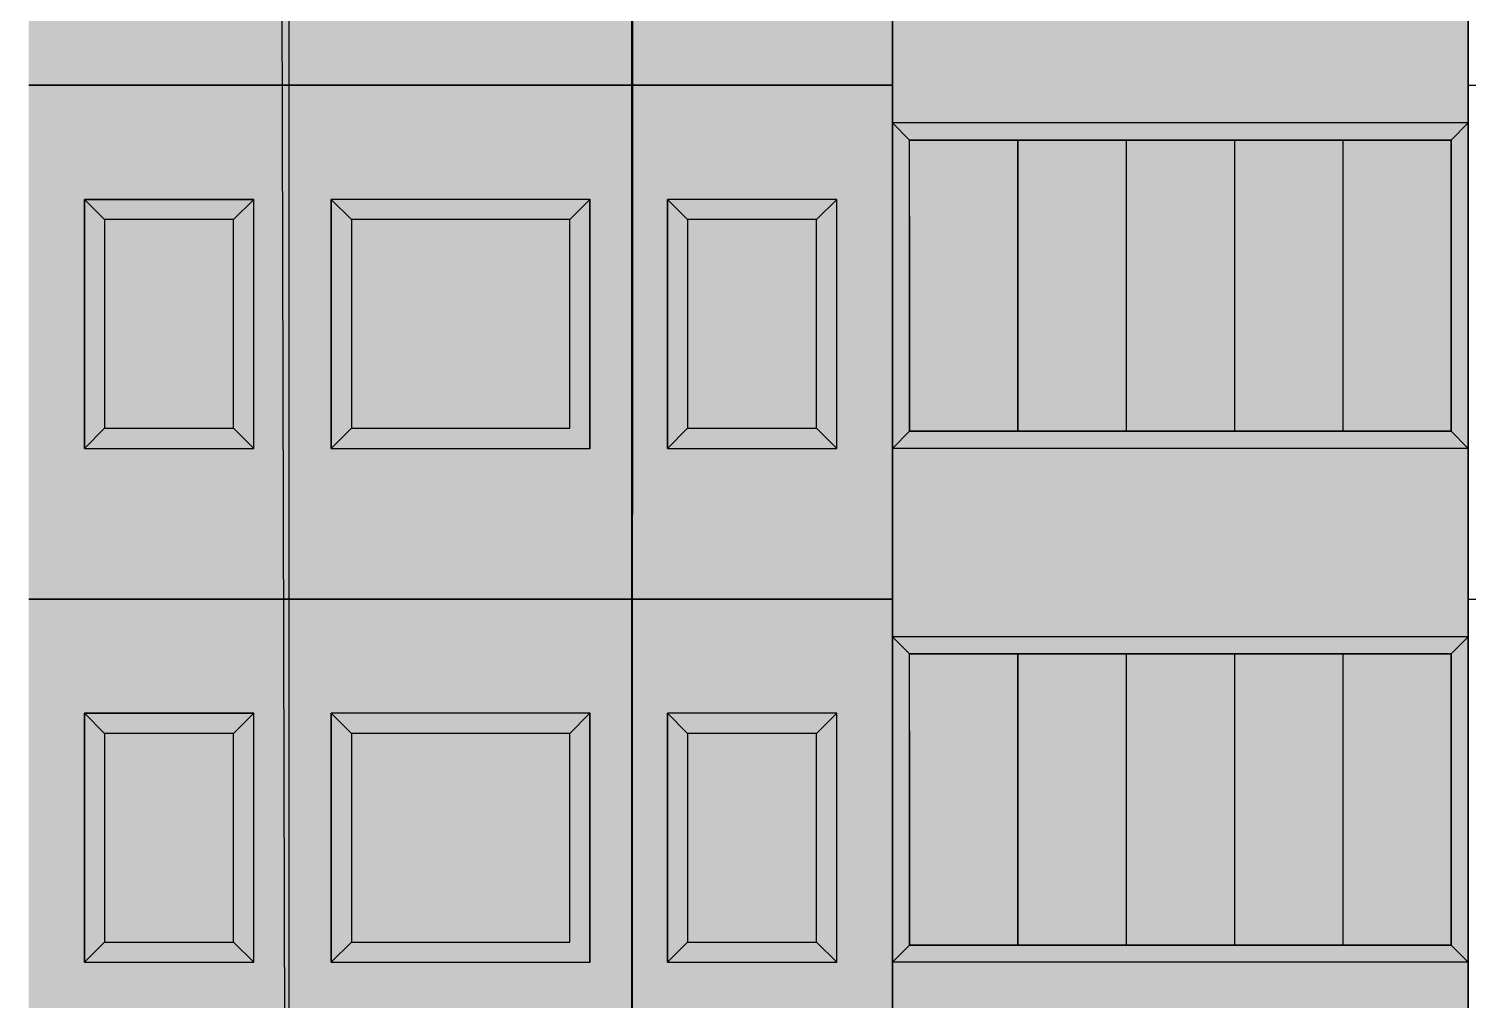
# Model space of a CAD drawing. Header units: millimetres. Extents: x -257254 to 390979, y -202328 to 355504.
# Drawn here: x 39315 to 47715, y 46754 to 52424 of the extents above; entities that cross this region are included whole.
import ezdxf

# ---------------------------------------------------------------- set-up
doc = ezdxf.new("R2010")
doc.units = ezdxf.units.MM
doc.layers.get('0').update_dxf_attribs({"lineweight": 25})
doc.layers.add('заливка', color=7, linetype='Continuous', lineweight=25)
doc.layers.add('разрез', color=40, linetype='Continuous')
doc.layers.add('фасадик', color=7, linetype='Continuous', lineweight=25, true_color=0x51362d)

# ---------------------------------------------------------------- blocks, each defined once
blk = doc.blocks.new('*U210')
for points in [[(0, 0), (988.7, 0), (988.7, 1453.5), (0, 1453.5)], [(118, 118), (870.7, 118), (870.7, 1335.5), (118, 1335.5)]]:
    blk.add_lwpolyline(points, close=True)
blk = doc.blocks.new('*U211')
for points in [[(0, 0), (1510.4, 0), (1510.4, 1453.5), (0, 1453.5)], [(118, 118), (1392.4, 118), (1392.4, 1335.5), (118, 1335.5)]]:
    blk.add_lwpolyline(points, close=True)

msp = doc.modelspace()

# ---------------------------------------------------------------- hatches: boundary and pattern name
h = msp.add_hatch(color=256)
h.dxf.hatch_style = 1
h.set_gradient(color1=(128, 128, 128), color2=(0, 255, 255), name='INVHEMISPHERICAL')
h.paths.add_polyline_path([(45087.01018, 51775.2328), (44455.01018, 51775.2328), (44455.01018, 50075.34196), (45087.01018, 50075.34196)])
h.paths.add_polyline_path([(45719.01018, 51775.2328), (45087.01018, 51775.2328), (45087.01018, 50075.34196), (45719.01018, 50075.34196)])
h.paths.add_polyline_path([(46351.01018, 51775.2328), (45719.01018, 51775.2328), (45719.01018, 50075.34196), (46351.01018, 50075.34196)])
h.paths.add_polyline_path([(46983.01018, 51775.2328), (46351.01018, 51775.2328), (46351.01018, 50075.34196), (46983.01018, 50075.34196)])
h.paths.add_polyline_path([(47615.01018, 51775.2328), (46983.01018, 51775.2328), (46983.01018, 50075.34196), (47615.01018, 50075.34196)])
h = msp.add_hatch(color=256)
h.dxf.hatch_style = 1
h.set_gradient(color1=(128, 128, 128), color2=(0, 255, 255), name='INVHEMISPHERICAL')
h.paths.add_polyline_path([(40510.25195, 51310.85472), (39757.57173, 51310.85472), (39757.57173, 50093.34196), (40510.25195, 50093.34196)])
h.paths.add_polyline_path([(42472.41495, 51310.85473), (41198.01024, 51310.85473), (41198.01024, 50093.34196), (42472.41495, 50093.34196)])
h.paths.add_polyline_path([(43912.34825, 51310.85472), (43159.66803, 51310.85472), (43159.66803, 50093.34196), (43912.34825, 50093.34196)])
h = msp.add_hatch(color=256)
h.dxf.hatch_style = 1
h.set_gradient(color1=(128, 128, 128), color2=(0, 255, 255), name='INVHEMISPHERICAL')
h.paths.add_polyline_path([(40510.25195, 51310.85472), (39757.57173, 51310.85472), (39757.57173, 50093.34196), (40510.25195, 50093.34196)])
h.paths.add_polyline_path([(42472.41495, 51310.85473), (41198.01024, 51310.85473), (41198.01024, 50093.34196), (42472.41495, 50093.34196)])
h.paths.add_polyline_path([(43912.34825, 51310.85472), (43159.66803, 51310.85472), (43159.66803, 50093.34196), (43912.34825, 50093.34196)])
h = msp.add_hatch(color=256)
h.dxf.hatch_style = 1
h.set_gradient(color1=(128, 128, 128), color2=(0, 255, 255), name='INVHEMISPHERICAL')
h.paths.add_polyline_path([(45087.01018, 48775.2328), (44455.01018, 48775.2328), (44455.01018, 47075.34196), (45087.01018, 47075.34196)])
h.paths.add_polyline_path([(45719.01018, 48775.2328), (45087.01018, 48775.2328), (45087.01018, 47075.34196), (45719.01018, 47075.34196)])
h.paths.add_polyline_path([(46351.01018, 48775.2328), (45719.01018, 48775.2328), (45719.01018, 47075.34196), (46351.01018, 47075.34196)])
h.paths.add_polyline_path([(46983.01018, 48775.2328), (46351.01018, 48775.2328), (46351.01018, 47075.34196), (46983.01018, 47075.34196)])
h.paths.add_polyline_path([(47615.01018, 48775.2328), (46983.01018, 48775.2328), (46983.01018, 47075.34196), (47615.01018, 47075.34196)])
h = msp.add_hatch(color=256)
h.dxf.hatch_style = 1
h.set_gradient(color1=(128, 128, 128), color2=(0, 255, 255), name='INVHEMISPHERICAL')
h.paths.add_polyline_path([(40510.25195, 48310.85472), (39757.57173, 48310.85472), (39757.57173, 47093.34196), (40510.25195, 47093.34196)])
h.paths.add_polyline_path([(42472.41495, 48310.85473), (41198.01024, 48310.85473), (41198.01024, 47093.34196), (42472.41495, 47093.34196)])
h.paths.add_polyline_path([(43912.34825, 48310.85472), (43159.66803, 48310.85472), (43159.66803, 47093.34196), (43912.34825, 47093.34196)])
h = msp.add_hatch(color=256)
h.dxf.hatch_style = 1
h.set_gradient(color1=(128, 128, 128), color2=(0, 255, 255), name='INVHEMISPHERICAL')
h.paths.add_polyline_path([(40510.25195, 48310.85472), (39757.57173, 48310.85472), (39757.57173, 47093.34196), (40510.25195, 47093.34196)])
h.paths.add_polyline_path([(42472.41495, 48310.85473), (41198.01024, 48310.85473), (41198.01024, 47093.34196), (42472.41495, 47093.34196)])
h.paths.add_polyline_path([(43912.34825, 48310.85472), (43159.66803, 48310.85472), (43159.66803, 47093.34196), (43912.34825, 47093.34196)])
at = {"layer": 'заливка', "transparency": 33554687}
h = msp.add_hatch(color=256, dxfattribs=at)
h.dxf.hatch_style = 1
h.set_gradient(color1=(82, 71, 46), color2=(247, 240, 181), name='CYLINDER')
h.paths.add_polyline_path([(40835.01018, 52095.34196), (40835.01018, 55095.34196), (39315.01018, 55095.34196), (39315.01018, 52095.34196)])
h.paths.add_polyline_path([(40510.25195, 54310.85472), (40628.25195, 54428.85472), (40510.25195, 54428.85472), (40510.25195, 53093.34196), (40628.25195, 52975.44227), (40628.25195, 53093.34196), (39757.57173, 53093.34196), (39639.57173, 52975.34196), (39757.57173, 52975.34196), (39757.57173, 54310.85472), (39639.57173, 54428.85471), (39639.57173, 54310.85472)], flags=0)
h.paths.add_polyline_path([(39639.57173, 52975.34196), (39639.57173, 54428.85472), (40628.25195, 54428.85472), (40628.25195, 52975.34196)], flags=16)
h.paths.add_polyline_path([(42835.01018, 55095.34196), (42835.01018, 52095.34196), (44355.01018, 52095.34196), (44355.01018, 55095.34196)])
h.paths.add_polyline_path([(43912.34825, 54310.85472), (44030.34825, 54428.85472), (43912.34825, 54428.85472), (43912.34825, 53093.34196), (44030.34825, 52975.44227), (44030.34825, 53093.34196), (43159.66803, 53093.34196), (43041.66803, 52975.34196), (43159.66803, 52975.34196), (43159.66803, 54310.85472), (43041.66803, 54428.85471), (43041.66803, 54310.85472)], flags=0)
h.paths.add_polyline_path([(43041.66803, 52975.34196), (43041.66803, 54428.85472), (44030.34825, 54428.85472), (44030.34825, 52975.34196)], flags=16)
at = {"layer": 'заливка', "true_color": 0xf7f0b5}
h = msp.add_hatch(color=254, dxfattribs=at)
h.dxf.hatch_style = 1
h.paths.add_polyline_path([(42835.01018, 52095.34196), (42835.01018, 55095.34196), (40835.01018, 55095.34196), (40835.01018, 52095.34196)])
h.paths.add_polyline_path([(42590.41495, 52975.34196), (41080.01023, 52975.34196), (41080.01023, 54428.85473), (42590.41495, 54428.85473)], flags=16)
h.paths.add_polyline_path([(42590.41495, 52975.34196), (41080.01024, 52975.34196), (41080.01024, 54428.85473), (42590.41495, 54428.85473)], flags=16)
at = {"layer": 'заливка'}
h = msp.add_hatch(color=256, dxfattribs=at)
h.dxf.hatch_style = 1
h.set_gradient(color2=(111, 96, 62), name='CYLINDER')
h.paths.add_polyline_path([(47715.01018, 52095.34196), (47715.01018, 52975.34196), (44355.01018, 52975.34196), (44355.01018, 52095.34196)])
at = {"layer": 'заливка', "transparency": 33554687}
h = msp.add_hatch(color=256, dxfattribs=at)
h.dxf.hatch_style = 1
h.set_gradient(color1=(82, 71, 46), color2=(247, 240, 181), name='CYLINDER')
h.paths.add_polyline_path([(40835.01018, 49095.34196), (40835.01018, 52095.34196), (39315.01018, 52095.34196), (39315.01018, 49095.34196)])
h.paths.add_polyline_path([(40510.25195, 51310.85472), (40628.25195, 51428.85472), (40510.25195, 51428.85472), (40510.25195, 50093.34196), (40628.25195, 49975.44227), (40628.25195, 50093.34196), (39757.57173, 50093.34196), (39639.57173, 49975.34196), (39757.57173, 49975.34196), (39757.57173, 51310.85472), (39639.57173, 51428.85471), (39639.57173, 51310.85472)], flags=0)
h.paths.add_polyline_path([(39639.57173, 49975.34196), (39639.57173, 51428.85472), (40628.25195, 51428.85472), (40628.25195, 49975.34196)], flags=16)
h.paths.add_polyline_path([(42835.01018, 52095.34196), (42835.01018, 49095.34196), (44355.01018, 49095.34196), (44355.01018, 52095.34196)])
h.paths.add_polyline_path([(43912.34825, 51310.85472), (44030.34825, 51428.85472), (43912.34825, 51428.85472), (43912.34825, 50093.34196), (44030.34825, 49975.44227), (44030.34825, 50093.34196), (43159.66803, 50093.34196), (43041.66803, 49975.34196), (43159.66803, 49975.34196), (43159.66803, 51310.85472), (43041.66803, 51428.85471), (43041.66803, 51310.85472)], flags=0)
h.paths.add_polyline_path([(43041.66803, 49975.34196), (43041.66803, 51428.85472), (44030.34825, 51428.85472), (44030.34825, 49975.34196)], flags=16)
at = {"layer": 'заливка', "true_color": 0xf7f0b5}
h = msp.add_hatch(color=254, dxfattribs=at)
h.dxf.hatch_style = 1
h.paths.add_polyline_path([(42835.01018, 49095.34196), (42835.01018, 52095.34196), (40835.01018, 52095.34196), (40835.01018, 49095.34196)])
h.paths.add_polyline_path([(42590.41495, 49975.34196), (41080.01023, 49975.34196), (41080.01023, 51428.85473), (42590.41495, 51428.85473)], flags=16)
h.paths.add_polyline_path([(42590.41495, 49975.34196), (41080.01024, 49975.34196), (41080.01024, 51428.85473), (42590.41495, 51428.85473)], flags=16)
at = {"layer": 'заливка', "true_color": 0x52472e}
h = msp.add_hatch(color=49, dxfattribs=at)
h.dxf.hatch_style = 1
h.set_gradient(color2=(111, 96, 62), name='CYLINDER')
h.paths.add_polyline_path([(47715.01018, 52095.34196), (44355.01018, 52095.34196), (44355.01018, 51847.73095), (47715.01018, 51847.73095)])
at = {"layer": 'заливка'}
h = msp.add_hatch(color=256, dxfattribs=at)
h.dxf.hatch_style = 1
h.set_gradient(color2=(111, 96, 62), name='CYLINDER')
h.paths.add_polyline_path([(47715.01018, 49095.34196), (47715.01018, 49975.34196), (44355.01018, 49975.34196), (44355.01018, 49095.34196)])
at = {"layer": 'заливка', "transparency": 33554687}
h = msp.add_hatch(color=256, dxfattribs=at)
h.dxf.hatch_style = 1
h.set_gradient(color1=(82, 71, 46), color2=(247, 240, 181), name='CYLINDER')
h.paths.add_polyline_path([(40835.01018, 46095.34196), (40835.01018, 49095.34196), (39315.01018, 49095.34196), (39315.01018, 46095.34196)])
h.paths.add_polyline_path([(40510.25195, 48310.85472), (40628.25195, 48428.85472), (40510.25195, 48428.85472), (40510.25195, 47093.34196), (40628.25195, 46975.44227), (40628.25195, 47093.34196), (39757.57173, 47093.34196), (39639.57173, 46975.34196), (39757.57173, 46975.34196), (39757.57173, 48310.85472), (39639.57173, 48428.85471), (39639.57173, 48310.85472)], flags=0)
h.paths.add_polyline_path([(39639.57173, 46975.34196), (39639.57173, 48428.85472), (40628.25195, 48428.85472), (40628.25195, 46975.34196)], flags=16)
h.paths.add_polyline_path([(42835.01018, 49095.34196), (42835.01018, 46095.34196), (44355.01018, 46095.34196), (44355.01018, 49095.34196)])
h.paths.add_polyline_path([(43912.34825, 48310.85472), (44030.34825, 48428.85472), (43912.34825, 48428.85472), (43912.34825, 47093.34196), (44030.34825, 46975.44227), (44030.34825, 47093.34196), (43159.66803, 47093.34196), (43041.66803, 46975.34196), (43159.66803, 46975.34196), (43159.66803, 48310.85472), (43041.66803, 48428.85471), (43041.66803, 48310.85472)], flags=0)
h.paths.add_polyline_path([(43041.66803, 46975.34196), (43041.66803, 48428.85472), (44030.34825, 48428.85472), (44030.34825, 46975.34196)], flags=16)
at = {"layer": 'заливка', "true_color": 0xf7f0b5}
h = msp.add_hatch(color=254, dxfattribs=at)
h.dxf.hatch_style = 1
h.paths.add_polyline_path([(42835.01018, 46095.34196), (42835.01018, 49095.34196), (40835.01018, 49095.34196), (40835.01018, 46095.34196)])
h.paths.add_polyline_path([(42590.41495, 46975.34196), (41080.01023, 46975.34196), (41080.01023, 48428.85473), (42590.41495, 48428.85473)], flags=16)
h.paths.add_polyline_path([(42590.41495, 46975.34196), (41080.01024, 46975.34196), (41080.01024, 48428.85473), (42590.41495, 48428.85473)], flags=16)
at = {"layer": 'заливка', "true_color": 0x52472e}
h = msp.add_hatch(color=49, dxfattribs=at)
h.dxf.hatch_style = 1
h.set_gradient(color2=(111, 96, 62), name='CYLINDER')
h.paths.add_polyline_path([(47715.01018, 49095.34196), (44355.01018, 49095.34196), (44355.01018, 48847.73095), (47715.01018, 48847.73095)])
at = {"layer": 'заливка'}
h = msp.add_hatch(color=256, dxfattribs=at)
h.dxf.hatch_style = 1
h.set_gradient(color2=(111, 96, 62), name='CYLINDER')
h.paths.add_polyline_path([(47715.01018, 46095.34196), (47715.01018, 46975.34196), (44355.01018, 46975.34196), (44355.01018, 46095.34196)])
at = {"layer": 'фасадик', "true_color": 0xcda56a}
h = msp.add_hatch(color=33, dxfattribs=at)
h.dxf.hatch_style = 1
h.paths.add_polyline_path([(47715.01018, 51875.2328), (44355.01018, 51875.2328), (44455.01018, 51775.2328), (47615.01018, 51775.2328)])
h.paths.add_polyline_path([(44455.01018, 51775.2328), (44355.01018, 51875.2328), (44355.01018, 49975.34196), (44455.01018, 50075.34196), (44455.01018, 51328.85472)])
h.paths.add_polyline_path([(47615.01018, 50075.34196), (44455.01018, 50075.34196), (44355.01018, 49975.34196), (47715.01018, 49975.34196)])
h.paths.add_polyline_path([(47715.01018, 51428.85472), (47715.01018, 51875.2328), (47615.01018, 51775.2328), (47615.01018, 50075.34196), (47715.01018, 49975.34196)])
at = {"layer": 'фасадик'}
h = msp.add_hatch(color=256, dxfattribs=at)
h.dxf.hatch_style = 1
h.paths.add_polyline_path([(40628.25195, 51428.85472), (39639.57173, 51428.85472), (39639.57173, 49975.34196), (40628.25195, 49975.34196)])
h.paths.add_polyline_path([(39757.57173, 51310.85472), (40510.25195, 51310.85472), (40510.25195, 50093.34196), (39757.57173, 50093.34196)], flags=16)
h.paths.add_polyline_path([(42590.01013, 51428.85473), (41080.01024, 51428.85473), (41080.01024, 49975.34196), (42590.01013, 49975.34196)])
h.paths.add_polyline_path([(41198.01024, 51310.85473), (42472.41495, 51310.85473), (42472.41495, 50093.34196), (41198.01024, 50093.34196)], flags=16)
h.paths.add_polyline_path([(44030.34825, 51428.85472), (43041.66803, 51428.85472), (43041.66803, 49975.34196), (44030.34825, 49975.34196)])
h.paths.add_polyline_path([(43159.66803, 51310.85472), (43912.34825, 51310.85472), (43912.34825, 50093.34196), (43159.66803, 50093.34196)], flags=16)
h = msp.add_hatch(color=256, dxfattribs=at)
h.dxf.hatch_style = 1
h.paths.add_polyline_path([(40628.25195, 51428.85471), (39639.57173, 51428.85471), (39639.57173, 49975.34195), (40628.25195, 49975.34195)])
h.paths.add_polyline_path([(39757.57173, 51310.85471), (40510.25195, 51310.85471), (40510.25195, 50093.34195), (39757.57173, 50093.34195)], flags=16)
h.paths.add_polyline_path([(42590.01013, 51428.85472), (41080.01024, 51428.85472), (41080.01024, 49975.34195), (42590.01013, 49975.34195)])
h.paths.add_polyline_path([(41198.01024, 51310.85472), (42472.41495, 51310.85472), (42472.41495, 50093.34195), (41198.01024, 50093.34195)], flags=16)
h.paths.add_polyline_path([(44030.34825, 51428.85471), (43041.66803, 51428.85471), (43041.66803, 49975.34195), (44030.34825, 49975.34195)])
h.paths.add_polyline_path([(43159.66803, 51310.85471), (43912.34825, 51310.85471), (43912.34825, 50093.34195), (43159.66803, 50093.34195)], flags=16)
h = msp.add_hatch(color=256, dxfattribs=at)
h.dxf.hatch_style = 1
h.paths.add_polyline_path([(40628.25195, 51428.85471), (39639.57173, 51428.85471), (39639.57173, 49975.34195), (40628.25195, 49975.34195)])
h.paths.add_polyline_path([(39757.57173, 51310.85471), (40510.25195, 51310.85471), (40510.25195, 50093.34195), (39757.57173, 50093.34195)], flags=16)
h.paths.add_polyline_path([(42590.01013, 51428.85472), (41080.01024, 51428.85472), (41080.01024, 49975.34195), (42590.01013, 49975.34195)])
h.paths.add_polyline_path([(41198.01024, 51310.85472), (42472.41495, 51310.85472), (42472.41495, 50093.34195), (41198.01024, 50093.34195)], flags=16)
h.paths.add_polyline_path([(44030.34825, 51428.85471), (43041.66803, 51428.85471), (43041.66803, 49975.34195), (44030.34825, 49975.34195)])
h.paths.add_polyline_path([(43159.66803, 51310.85471), (43912.34825, 51310.85471), (43912.34825, 50093.34195), (43159.66803, 50093.34195)], flags=16)
h = msp.add_hatch(color=256, dxfattribs=at)
h.dxf.hatch_style = 1
h.paths.add_polyline_path([(40628.25195, 51428.85471), (39639.57173, 51428.85471), (39639.57173, 49975.34195), (40628.25195, 49975.34195)])
h.paths.add_polyline_path([(39757.57173, 51310.85471), (40510.25195, 51310.85471), (40510.25195, 50093.34195), (39757.57173, 50093.34195)], flags=16)
h.paths.add_polyline_path([(42590.01013, 51428.85472), (41080.01024, 51428.85472), (41080.01024, 49975.34195), (42590.01013, 49975.34195)])
h.paths.add_polyline_path([(41198.01024, 51310.85472), (42472.41495, 51310.85472), (42472.41495, 50093.34195), (41198.01024, 50093.34195)], flags=16)
h.paths.add_polyline_path([(44030.34825, 51428.85471), (43041.66803, 51428.85471), (43041.66803, 49975.34195), (44030.34825, 49975.34195)])
h.paths.add_polyline_path([(43159.66803, 51310.85471), (43912.34825, 51310.85471), (43912.34825, 50093.34195), (43159.66803, 50093.34195)], flags=16)
at = {"layer": 'фасадик', "true_color": 0xcda56a}
h = msp.add_hatch(color=33, dxfattribs=at)
h.dxf.hatch_style = 1
h.paths.add_polyline_path([(47715.01018, 48875.2328), (44355.01018, 48875.2328), (44455.01018, 48775.2328), (47615.01018, 48775.2328)])
h.paths.add_polyline_path([(44455.01018, 48775.2328), (44355.01018, 48875.2328), (44355.01018, 46975.34196), (44455.01018, 47075.34196), (44455.01018, 48328.85472)])
h.paths.add_polyline_path([(47615.01018, 47075.34196), (44455.01018, 47075.34196), (44355.01018, 46975.34196), (47715.01018, 46975.34196)])
h.paths.add_polyline_path([(47715.01018, 48428.85472), (47715.01018, 48875.2328), (47615.01018, 48775.2328), (47615.01018, 47075.34196), (47715.01018, 46975.34196)])
at = {"layer": 'фасадик'}
h = msp.add_hatch(color=256, dxfattribs=at)
h.dxf.hatch_style = 1
h.paths.add_polyline_path([(40628.25195, 48428.85472), (39639.57173, 48428.85472), (39639.57173, 46975.34196), (40628.25195, 46975.34196)])
h.paths.add_polyline_path([(39757.57173, 48310.85472), (40510.25195, 48310.85472), (40510.25195, 47093.34196), (39757.57173, 47093.34196)], flags=16)
h.paths.add_polyline_path([(42590.01013, 48428.85473), (41080.01024, 48428.85473), (41080.01024, 46975.34196), (42590.01013, 46975.34196)])
h.paths.add_polyline_path([(41198.01024, 48310.85473), (42472.41495, 48310.85473), (42472.41495, 47093.34196), (41198.01024, 47093.34196)], flags=16)
h.paths.add_polyline_path([(44030.34825, 48428.85472), (43041.66803, 48428.85472), (43041.66803, 46975.34196), (44030.34825, 46975.34196)])
h.paths.add_polyline_path([(43159.66803, 48310.85472), (43912.34825, 48310.85472), (43912.34825, 47093.34196), (43159.66803, 47093.34196)], flags=16)
h = msp.add_hatch(color=256, dxfattribs=at)
h.dxf.hatch_style = 1
h.paths.add_polyline_path([(40628.25195, 48428.85471), (39639.57173, 48428.85471), (39639.57173, 46975.34195), (40628.25195, 46975.34195)])
h.paths.add_polyline_path([(39757.57173, 48310.85471), (40510.25195, 48310.85471), (40510.25195, 47093.34195), (39757.57173, 47093.34195)], flags=16)
h.paths.add_polyline_path([(42590.01013, 48428.85472), (41080.01024, 48428.85472), (41080.01024, 46975.34195), (42590.01013, 46975.34195)])
h.paths.add_polyline_path([(41198.01024, 48310.85472), (42472.41495, 48310.85472), (42472.41495, 47093.34195), (41198.01024, 47093.34195)], flags=16)
h.paths.add_polyline_path([(44030.34825, 48428.85471), (43041.66803, 48428.85471), (43041.66803, 46975.34195), (44030.34825, 46975.34195)])
h.paths.add_polyline_path([(43159.66803, 48310.85471), (43912.34825, 48310.85471), (43912.34825, 47093.34195), (43159.66803, 47093.34195)], flags=16)
h = msp.add_hatch(color=256, dxfattribs=at)
h.dxf.hatch_style = 1
h.paths.add_polyline_path([(40628.25195, 48428.85471), (39639.57173, 48428.85471), (39639.57173, 46975.34195), (40628.25195, 46975.34195)])
h.paths.add_polyline_path([(39757.57173, 48310.85471), (40510.25195, 48310.85471), (40510.25195, 47093.34195), (39757.57173, 47093.34195)], flags=16)
h.paths.add_polyline_path([(42590.01013, 48428.85472), (41080.01024, 48428.85472), (41080.01024, 46975.34195), (42590.01013, 46975.34195)])
h.paths.add_polyline_path([(41198.01024, 48310.85472), (42472.41495, 48310.85472), (42472.41495, 47093.34195), (41198.01024, 47093.34195)], flags=16)
h.paths.add_polyline_path([(44030.34825, 48428.85471), (43041.66803, 48428.85471), (43041.66803, 46975.34195), (44030.34825, 46975.34195)])
h.paths.add_polyline_path([(43159.66803, 48310.85471), (43912.34825, 48310.85471), (43912.34825, 47093.34195), (43159.66803, 47093.34195)], flags=16)
h = msp.add_hatch(color=256, dxfattribs=at)
h.dxf.hatch_style = 1
h.paths.add_polyline_path([(40628.25195, 48428.85471), (39639.57173, 48428.85471), (39639.57173, 46975.34195), (40628.25195, 46975.34195)])
h.paths.add_polyline_path([(39757.57173, 48310.85471), (40510.25195, 48310.85471), (40510.25195, 47093.34195), (39757.57173, 47093.34195)], flags=16)
h.paths.add_polyline_path([(42590.01013, 48428.85472), (41080.01024, 48428.85472), (41080.01024, 46975.34195), (42590.01013, 46975.34195)])
h.paths.add_polyline_path([(41198.01024, 48310.85472), (42472.41495, 48310.85472), (42472.41495, 47093.34195), (41198.01024, 47093.34195)], flags=16)
h.paths.add_polyline_path([(44030.34825, 48428.85471), (43041.66803, 48428.85471), (43041.66803, 46975.34195), (44030.34825, 46975.34195)])
h.paths.add_polyline_path([(43159.66803, 48310.85471), (43912.34825, 48310.85471), (43912.34825, 47093.34195), (43159.66803, 47093.34195)], flags=16)

# ---------------------------------------------------------------- linework, layer by layer
at = {"layer": 'разрез'}
for p, q in [((47615.01018, 51775.2328), (47715.01018, 51875.2328)), ((44455.01018, 50075.34196), (44355.01018, 49975.34196)), ((47615.01018, 50075.34196), (47715.01018, 49975.34196)), ((47615.01018, 48775.2328), (47715.01018, 48875.2328)), ((44455.01018, 47075.34196), (44355.01018, 46975.34196)), ((47615.01018, 47075.34196), (47715.01018, 46975.34196))]:
    msp.add_line(p, q, dxfattribs=at)
at = {"layer": 'фасадик'}
for p, q in [((40754.45769, 67202.93321, -135.2215), (40835.01018, 35975.34196)), ((42839.85393, 67202.93321), (42835.01018, 35975.34196)), ((44355.01018, 67202.93321), (44355.01018, 35975.34196)), ((47715.01018, 35975.34196), (47715.01018, 67202.93321)), ((47715.01018, 67202.93321), (47715.01018, 35975.34196)), ((44355.01018, 52095.34196), (39315.01018, 52095.34196)), ((39315.01018, 52095.34196), (44355.01018, 52095.34196)), ((39315.01018, 52095.34196), (44355.01018, 52095.34196)), ((39315.01018, 52095.34196), (44355.01018, 52095.34196)), ((47715.01018, 52095.34196), (62355.01018, 52095.34196)), ((47715.01018, 52095.34196), (52755.01018, 52095.34196)), ((47715.01018, 52095.34196), (52755.01018, 52095.34196)), ((47715.01018, 51875.2328), (44355.01018, 51875.2328)), ((44455.01018, 51775.2328), (44355.01018, 51875.2328)), ((47615.01018, 51775.2328), (47715.01018, 51875.2328)), ((47615.01018, 51775.2328), (44455.01018, 51775.2328)), ((44455.01018, 50075.34196), (44455.01018, 51775.2328)), ((44455.01018, 50075.34196), (44455.01018, 51775.2328)), ((44455.01018, 51775.2328), (47615.01018, 51775.2328)), ((45087.01018, 51775.2328), (45087.01018, 50075.34196)), ((45087.01018, 50075.34196), (45087.01018, 51775.2328)), ((45719.01018, 51775.2328), (45719.01018, 50075.34196)), ((45719.01018, 51775.2328), (45719.01018, 50075.34196)), ((46351.01018, 51775.2328), (46351.01018, 50075.34196)), ((46351.01018, 51775.2328), (46351.01018, 50075.34196)), ((46983.01018, 51775.2328), (46983.01018, 50075.34196)), ((46983.01018, 51775.2328), (46983.01018, 50075.34196)), ((47615.01018, 50075.34196), (47615.01018, 51775.2328)), ((47615.01018, 51775.2328), (47615.01018, 50075.34196)), ((39639.57172, 49975.34196), (39639.57172, 51428.85472)), ((39639.57172, 51428.85472), (39757.57173, 51310.85472)), ((39639.57173, 49975.34196), (39639.57172, 51428.85472)), ((39639.57172, 51428.85472), (40628.25195, 51428.75441)), ((39639.57172, 49975.34196), (39639.57172, 51428.85472)), ((39639.57172, 51428.85472), (39757.57173, 51310.85472)), ((39639.57173, 49975.34196), (39639.57172, 51428.85472)), ((39639.57172, 51428.85472), (40628.25195, 51428.75441)), ((40510.25195, 51310.85472), (40628.35234, 51428.85472)), ((40510.25195, 51310.85472), (40628.35234, 51428.85472)), ((40628.35234, 49975.34196), (40628.35234, 51428.85472)), ((40628.35234, 49975.34196), (40628.35234, 51428.85472)), ((41080.01023, 49975.34196), (41080.01023, 51428.85472)), ((41080.01023, 51428.85472), (41198.01024, 51310.85473)), ((41080.01023, 49975.34196), (41080.01023, 51428.85472)), ((41080.01023, 51428.85472), (41198.01024, 51310.85473)), ((42472.41495, 51310.85473), (42590.01013, 51428.85472)), ((42472.41495, 51310.85473), (42590.01013, 51428.85472)), ((42590.01013, 49975.34196), (42590.01013, 51428.85472)), ((42590.01013, 49975.34196), (42590.01013, 51428.85472)), ((43041.66802, 49975.34196), (43041.66802, 51428.85472)), ((43041.66802, 49975.34196), (43041.66802, 51428.85472)), ((43041.66802, 49975.34196), (43041.66802, 51428.85472)), ((43041.66802, 49975.34196), (43041.66802, 51428.85472)), ((43041.66803, 51428.85472), (43159.66803, 51310.85472)), ((43041.66803, 51428.85472), (43159.66803, 51310.85472)), ((43912.34825, 51310.85472), (44030.34825, 51428.85472)), ((43912.34825, 51310.85472), (44030.34825, 51428.85472)), ((44030.44864, 49975.34196), (44030.44864, 51428.85472)), ((44030.44864, 49975.34196), (44030.44864, 51428.85472)), ((44030.44864, 49975.34196), (44030.44864, 51428.85472)), ((44030.44864, 49975.34196), (44030.44864, 51428.85472)), ((44355.01018, 49975.34196), (44355.01018, 51428.85472)), ((44455.01018, 51328.85472), (44455.01018, 50075.34196)), ((42472.41495, 51310.85473), (41198.01024, 51310.85473)), ((41198.01024, 51310.85473), (41198.01024, 50093.34196)), ((42472.41495, 51310.85473), (41198.01024, 51310.85473)), ((41198.01024, 51310.85473), (41198.01024, 50093.34196)), ((42472.41495, 50093.34196), (42472.41495, 51310.85473)), ((42472.41495, 50093.34196), (42472.41495, 51310.85473)), ((39757.57173, 50093.34196), (39639.57173, 49975.34196)), ((39757.57173, 50093.34196), (39639.57173, 49975.34196)), ((40628.25195, 49975.34196), (40510.25195, 50093.34196)), ((40628.25195, 49975.34196), (40510.25195, 50093.34196)), ((41080.01023, 49975.34196), (41198.01024, 50093.34196)), ((41080.01023, 49975.34196), (41198.01024, 50093.34196)), ((43041.66803, 49975.34196), (43159.66803, 50093.34196)), ((43041.66803, 49975.34196), (43159.66803, 50093.34196)), ((43912.34825, 50093.34196), (44030.44864, 49975.34196)), ((43912.34825, 50093.34196), (44030.44864, 49975.34196)), ((44455.01018, 50075.34196), (44355.01018, 49975.34196)), ((47615.01018, 50075.34196), (44455.01018, 50075.34196)), ((44455.01018, 50075.34196), (47615.01018, 50075.34196)), ((47615.01018, 50075.34196), (47715.01018, 49975.34196)), ((47715.01018, 49975.34196), (44355.01018, 49975.34196)), ((47715.01018, 49975.34196), (44355.01018, 49975.34196)), ((44355.01018, 49095.34196), (39315.01018, 49095.34196)), ((39315.01018, 49095.34196), (44355.01018, 49095.34196)), ((47715.01018, 49095.34196), (62355.01018, 49095.34196)), ((47715.01018, 49095.34196), (52755.01018, 49095.34196)), ((47715.01018, 49095.34196), (52755.01018, 49095.34196)), ((47715.01018, 48875.2328), (44355.01018, 48875.2328)), ((44455.01018, 48775.2328), (44355.01018, 48875.2328)), ((47615.01018, 48775.2328), (47715.01018, 48875.2328)), ((47615.01018, 48775.2328), (44455.01018, 48775.2328)), ((44455.01018, 47075.34196), (44455.01018, 48775.2328)), ((44455.01018, 47075.34196), (44455.01018, 48775.2328)), ((44455.01018, 48775.2328), (47615.01018, 48775.2328)), ((45087.01018, 48775.2328), (45087.01018, 47075.34196)), ((45087.01018, 47075.34196), (45087.01018, 48775.2328)), ((45719.01018, 48775.2328), (45719.01018, 47075.34196)), ((45719.01018, 48775.2328), (45719.01018, 47075.34196)), ((46351.01018, 48775.2328), (46351.01018, 47075.34196)), ((46351.01018, 48775.2328), (46351.01018, 47075.34196)), ((46983.01018, 48775.2328), (46983.01018, 47075.34196)), ((46983.01018, 48775.2328), (46983.01018, 47075.34196)), ((47615.01018, 47075.34196), (47615.01018, 48775.2328)), ((47615.01018, 48775.2328), (47615.01018, 47075.34196)), ((39639.57172, 46975.34196), (39639.57172, 48428.85472)), ((39639.57172, 48428.85472), (39757.57173, 48310.85472)), ((39639.57173, 46975.34196), (39639.57172, 48428.85472)), ((39639.57172, 48428.85472), (40628.25195, 48428.75441)), ((39639.57172, 46975.34196), (39639.57172, 48428.85472)), ((39639.57172, 48428.85472), (39757.57173, 48310.85472)), ((39639.57173, 46975.34196), (39639.57172, 48428.85472)), ((39639.57172, 48428.85472), (40628.25195, 48428.75441)), ((40510.25195, 48310.85472), (40628.35234, 48428.85472)), ((40510.25195, 48310.85472), (40628.35234, 48428.85472)), ((40628.35234, 46975.34196), (40628.35234, 48428.85472)), ((40628.35234, 46975.34196), (40628.35234, 48428.85472)), ((41080.01023, 46975.34196), (41080.01023, 48428.85472)), ((41080.01023, 48428.85472), (41198.01024, 48310.85473)), ((41080.01023, 46975.34196), (41080.01023, 48428.85472)), ((41080.01023, 48428.85472), (41198.01024, 48310.85473)), ((42472.41495, 48310.85473), (42590.01013, 48428.85472)), ((42472.41495, 48310.85473), (42590.01013, 48428.85472)), ((42590.01013, 46975.34196), (42590.01013, 48428.85472)), ((42590.01013, 46975.34196), (42590.01013, 48428.85472)), ((43041.66802, 46975.34196), (43041.66802, 48428.85472)), ((43041.66802, 46975.34196), (43041.66802, 48428.85472)), ((43041.66802, 46975.34196), (43041.66802, 48428.85472)), ((43041.66802, 46975.34196), (43041.66802, 48428.85472)), ((43041.66803, 48428.85472), (43159.66803, 48310.85472)), ((43041.66803, 48428.85472), (43159.66803, 48310.85472)), ((43912.34825, 48310.85472), (44030.34825, 48428.85472)), ((43912.34825, 48310.85472), (44030.34825, 48428.85472)), ((44030.44864, 46975.34196), (44030.44864, 48428.85472)), ((44030.44864, 46975.34196), (44030.44864, 48428.85472)), ((44030.44864, 46975.34196), (44030.44864, 48428.85472)), ((44030.44864, 46975.34196), (44030.44864, 48428.85472)), ((44355.01018, 46975.34196), (44355.01018, 48428.85472)), ((42472.41495, 48310.85473), (41198.01024, 48310.85473)), ((41198.01024, 48310.85473), (41198.01024, 47093.34196)), ((42472.41495, 48310.85473), (41198.01024, 48310.85473)), ((41198.01024, 48310.85473), (41198.01024, 47093.34196)), ((42472.41495, 47093.34196), (42472.41495, 48310.85473)), ((42472.41495, 47093.34196), (42472.41495, 48310.85473)), ((44455.01018, 48328.85472), (44455.01018, 47075.34196)), ((39757.57173, 47093.34196), (39639.57173, 46975.34196)), ((39757.57173, 47093.34196), (39639.57173, 46975.34196)), ((40628.25195, 46975.34196), (40510.25195, 47093.34196)), ((40628.25195, 46975.34196), (40510.25195, 47093.34196)), ((41080.01023, 46975.34196), (41198.01024, 47093.34196)), ((41080.01023, 46975.34196), (41198.01024, 47093.34196)), ((43041.66803, 46975.34196), (43159.66803, 47093.34196)), ((43041.66803, 46975.34196), (43159.66803, 47093.34196)), ((43912.34825, 47093.34196), (44030.44864, 46975.34196)), ((43912.34825, 47093.34196), (44030.44864, 46975.34196)), ((44455.01018, 47075.34196), (44355.01018, 46975.34196)), ((47615.01018, 47075.34196), (44455.01018, 47075.34196)), ((44455.01018, 47075.34196), (47615.01018, 47075.34196)), ((47615.01018, 47075.34196), (47715.01018, 46975.34196)), ((47715.01018, 46975.34196), (44355.01018, 46975.34196)), ((47715.01018, 46975.34196), (44355.01018, 46975.34196))]:
    msp.add_line(p, q, dxfattribs=at)
at = {"layer": 'фасадик', "color": 49, "true_color": 0x52472e}
for p, q in [((44355.01018, 35975.34196), (44355.01018, 67202.93321)), ((40835.01018, 35975.34196), (40835.01018, 66135.34196)), ((42835.01018, 35975.34196), (42835.01018, 66135.34196))]:
    msp.add_line(p, q, dxfattribs=at)
at = {"layer": 'фасадик', "color": 27, "true_color": 0x775728}
for p, q in [((44355.01018, 51875.2328), (44455.01018, 51775.2328)), ((44455.01018, 51775.2328), (47615.01018, 51775.2328)), ((44355.01018, 48875.2328), (44455.01018, 48775.2328)), ((44455.01018, 48775.2328), (47615.01018, 48775.2328))]:
    msp.add_line(p, q, dxfattribs=at)

# ---------------------------------------------------------------- block references
at = {"layer": 'фасадик', "ltscale": 100}
for name, p in [('*U210', (39639.57172, 49975.34196)), ('*U210', (39639.57172, 49975.34196)), ('*U211', (41080.01023, 49975.34196)), ('*U211', (41080.01023, 49975.34196)), ('*U210', (43041.66802, 49975.34196)), ('*U210', (43041.66802, 49975.34196)), ('*U210', (39639.57172, 46975.34196)), ('*U210', (39639.57172, 46975.34196)), ('*U211', (41080.01023, 46975.34196)), ('*U211', (41080.01023, 46975.34196)), ('*U210', (43041.66802, 46975.34196)), ('*U210', (43041.66802, 46975.34196))]:
    msp.add_blockref(name, p, dxfattribs=at)

doc.saveas('drawing.dxf')
